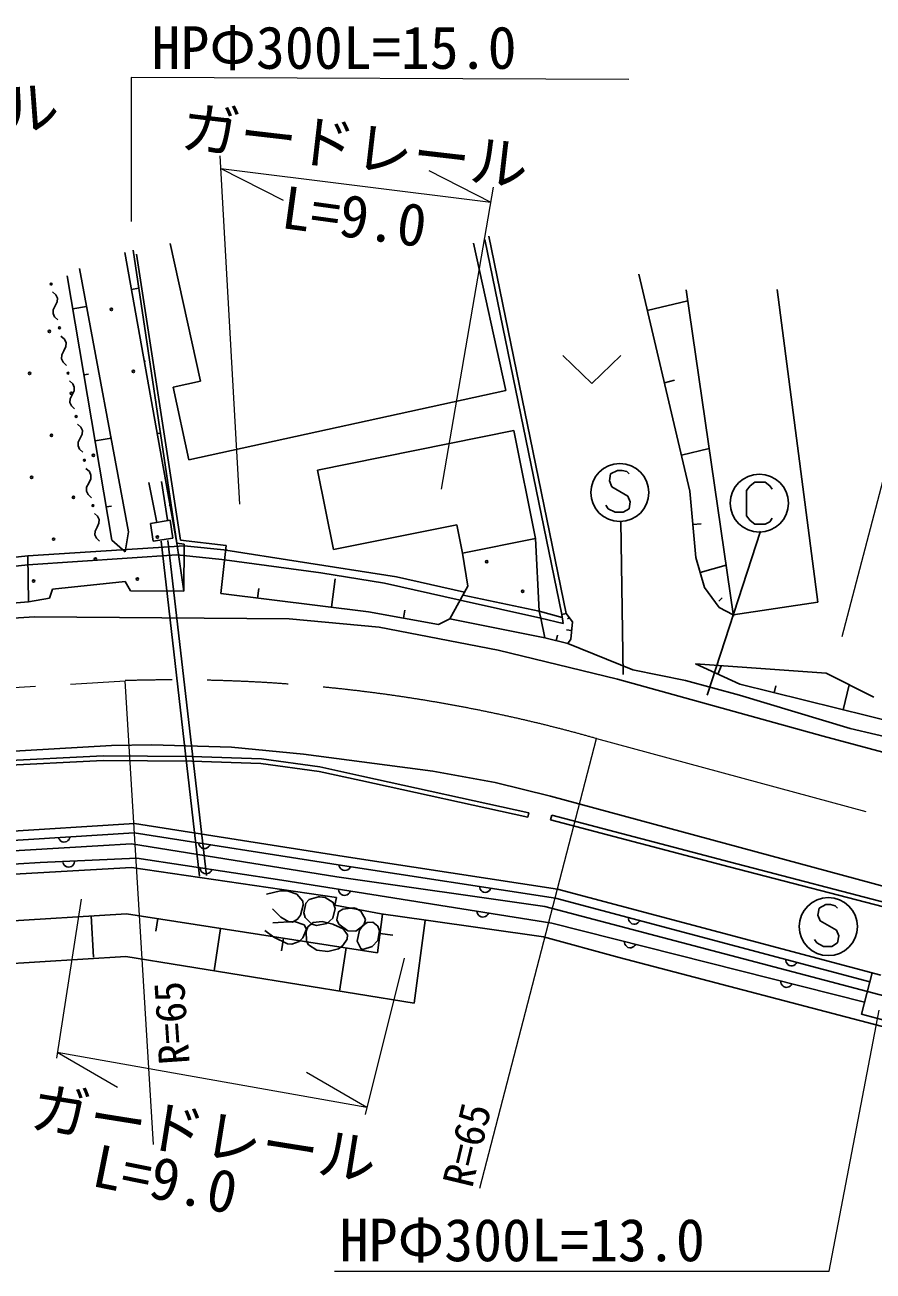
# Model space of a CAD drawing. Units: millimetres, scale not verified. Extents: x 40000 to 680000, y 20000 to 380000.
# Drawn here: x 508028 to 544535, y 268124 to 321771 of the extents above; entities that cross this region are included whole.
import ezdxf
from ezdxf.enums import TextEntityAlignment as Align

# ---------------------------------------------------------------- set-up
doc = ezdxf.new("R2010")
doc.units = ezdxf.units.MM
doc.header["$LTSCALE"] = 1000
doc.linetypes.add('CHAIN', pattern=[18.5, 12, -1.5, 3.5, -1.5])
for name, color, linetype, lineweight in [('M-BGD', 7, 'Continuous', 25), ('M-BGD-EXST', 7, 'Continuous', 25), ('M-BMK', 2, 'CHAIN', 13), ('M-STR-HTXT', 7, 'Continuous', 13), ('M-STR-STRC', 7, 'Continuous', 25)]:
    doc.layers.add(name, color=color, linetype=linetype, lineweight=lineweight)
doc.styles.add('ＭＳ ゴシック', font='')
doc.styles.get('ＭＳ ゴシック').set_extended_font_data('MS Gothic')

msp = doc.modelspace()

# ---------------------------------------------------------------- linework, layer by layer
at = {"layer": 'M-BGD'}
for p, q in [((515583, 306430), (514285, 312362)), ((527337, 312373), (528724, 306039)), ((527820, 312534), (531136, 296388)), ((527995, 312678), (531331, 296428)), ((512328, 311978), (514561, 299456)), ((512683, 312071), (514561, 299456)), ((514718, 299595), (512837, 311898)), ((512491, 299948), (510373, 311284)), ((509843, 310974), (511771, 299597)), ((534450, 311039), (536654, 301696)), ((509361, 310148), (509221, 310277)), ((509426, 310006), (509361, 310148)), ((512608, 310383), (512916, 310437)), ((538522, 296316), (536493, 310362)), ((542151, 296916), (540407, 310387)), ((509249, 309509), (509333, 309679)), ((509333, 309679), (509417, 309850)), ((509417, 309850), (509426, 310006)), ((510084, 309552), (510678, 309653)), ((534817, 309482), (536561, 309893)), ((509240, 309352), (509249, 309509)), ((509306, 309210), (509240, 309352)), ((509446, 309082), (509306, 309210)), ((509727, 308239), (509579, 308374)), ((509796, 308089), (509727, 308239)), ((509786, 307925), (509796, 308089)), ((509600, 307401), (509610, 307566)), ((509669, 307251), (509600, 307401)), ((509610, 307566), (509698, 307745)), ((509698, 307745), (509786, 307925)), ((531183, 307537), (532433, 306337)), ((532433, 306337), (533683, 307537)), ((509816, 307116), (509669, 307251)), ((513152, 307280), (513218, 307292)), ((510083, 306316), (509943, 306444)), ((510566, 306708), (510758, 306740)), ((514402, 306172), (515583, 306430)), ((535552, 306368), (535992, 306472)), ((509972, 305676), (510056, 305847)), ((510056, 305847), (510140, 306017)), ((510149, 306173), (510083, 306316)), ((510140, 306017), (510149, 306173)), ((515085, 303053), (514402, 306172)), ((528724, 306039), (515085, 303053)), ((509963, 305520), (509972, 305676)), ((510028, 305377), (509963, 305520)), ((510168, 305249), (510028, 305377)), ((510435, 304449), (510295, 304577)), ((510501, 304306), (510435, 304449)), ((510492, 304150), (510501, 304306)), ((513695, 304178), (513828, 304201)), ((520615, 302610), (529067, 304313)), ((529067, 304313), (530004, 299661)), ((510315, 303653), (510324, 303809)), ((510380, 303510), (510315, 303653)), ((510324, 303809), (510408, 303979)), ((510408, 303979), (510492, 304150)), ((511048, 303864), (511738, 303980)), ((510520, 303382), (510380, 303510)), ((536287, 303253), (537480, 303535)), ((510801, 302539), (510654, 302674)), ((521305, 299186), (520615, 302610)), ((510684, 301866), (510772, 302045)), ((510772, 302045), (510860, 302225)), ((510870, 302390), (510801, 302539)), ((510860, 302225), (510870, 302390)), ((513367, 302069), (513709, 300351)), ((514161, 300471), (513910, 302122)), ((510674, 301701), (510684, 301866)), ((510743, 301552), (510674, 301701)), ((510891, 301417), (510743, 301552)), ((536654, 301696), (536911, 298838)), ((511530, 301019), (511751, 301057)), ((514239, 301075), (514252, 301078)), ((511158, 300616), (511017, 300744)), ((511223, 300474), (511158, 300616)), ((511214, 300317), (511223, 300474)), ((514275, 300450), (513427, 300313)), ((514399, 299681), (514275, 300450)), ((511037, 299820), (511046, 299976)), ((511046, 299976), (511130, 300147)), ((511130, 300147), (511214, 300317)), ((512345, 299084), (512491, 299948)), ((513427, 300313), (513552, 299544)), ((521305, 299186), (526612, 300255)), ((526859, 299028), (526612, 300255)), ((536783, 300267), (537129, 300298)), ((511102, 299678), (511037, 299820)), ((511243, 299549), (511102, 299678)), ((511771, 299597), (512345, 299084)), ((513552, 299544), (514399, 299681)), ((513886, 299541), (515539, 285125)), ((514184, 299575), (515837, 285159)), ((514561, 299456), (514879, 299416)), ((514863, 297398), (514561, 299456)), ((516695, 299357), (514718, 299595)), ((514879, 299416), (514863, 297398)), ((516695, 299357), (516453, 297287)), ((530004, 299661), (526859, 299028)), ((530159, 296533), (530004, 299661)), ((508153, 298910), (498676, 297915)), ((508153, 298910), (514903, 299348)), ((508182, 296938), (508153, 298910)), ((514568, 298958), (508159, 298525)), ((516650, 298742), (514568, 298958)), ((514879, 299351), (516726, 299153)), ((516673, 299161), (519787, 298665)), ((526859, 299028), (527092, 297604)), ((536911, 298838), (537281, 297547)), ((498534, 297560), (508159, 298525)), ((520758, 298187), (516624, 298745)), ((519787, 298665), (524020, 298009)), ((537096, 298192), (538205, 298510)), ((512341, 297815), (509217, 297474)), ((512573, 297410), (512341, 297815)), ((523511, 297735), (520758, 298187)), ((521225, 296700), (521376, 297929)), ((524020, 298009), (526949, 297346)), ((509217, 297474), (509087, 297087)), ((514863, 297398), (512573, 297410)), ((516453, 297287), (522816, 296505)), ((518043, 297092), (518094, 297506)), ((523511, 297735), (526760, 297003)), ((527092, 297604), (526318, 296206)), ((530159, 296533), (526884, 297228)), ((537281, 297547), (537915, 296692)), ((508182, 296938), (498063, 296059)), ((509087, 297087), (508182, 296938)), ((530231, 296228), (526760, 297003)), ((537897, 296962), (538036, 297107)), ((538513, 296377), (537915, 296692)), ((538513, 296377), (542151, 296916)), ((508443, 296290), (488675, 295013)), ((519397, 296202), (508443, 296290)), ((523277, 295846), (519397, 296202)), ((522816, 296505), (525827, 295959)), ((524322, 296232), (524384, 296578)), ((525827, 295959), (526318, 296206)), ((530402, 295385), (526318, 296206)), ((531157, 296254), (530159, 296533)), ((530231, 296228), (530159, 296533)), ((531197, 296005), (530231, 296228)), ((530402, 295385), (530231, 296228)), ((531331, 296428), (531136, 296388)), ((531136, 296388), (531197, 296005)), ((531591, 296081), (531331, 296428)), ((531461, 296254), (531388, 296200)), ((528403, 294849), (523277, 295846)), ((531557, 295707), (531332, 295728)), ((531523, 295334), (531591, 296081)), ((531396, 295142), (530402, 295385)), ((530899, 295263), (530956, 295495)), ((531396, 295142), (531523, 295334)), ((534201, 294011), (531396, 295142)), ((533533, 293604), (528403, 294849)), ((536461, 293555), (534201, 294011)), ((538803, 293385), (536895, 294270)), ((536895, 294270), (542517, 293860)), ((537849, 293827), (538017, 294188)), ((542389, 291149), (533533, 293604)), ((538780, 292913), (536461, 293555)), ((542517, 293860), (544567, 292837)), ((547679, 291198), (538803, 293385)), ((540283, 293021), (540355, 293316)), ((543241, 292291), (543506, 293367)), ((543553, 291480), (538780, 292913)), ((546248, 290843), (543553, 291480)), ((511748, 290755), (513493, 290780)), ((513493, 290780), (516923, 290674)), ((556273, 287413), (542389, 291149)), ((490339, 289508), (511748, 290755)), ((516923, 290674), (520014, 290377)), ((520014, 290377), (525582, 289647)), ((525582, 289647), (528270, 289156)), ((528270, 289156), (530648, 288567)), ((530648, 288567), (546952, 284160)), ((500172, 286593), (512746, 287395)), ((512746, 287395), (521765, 285978)), ((512609, 286513), (479689, 284555)), ((500196, 286193), (512728, 286993)), ((509469, 286791), (509493, 286732)), ((509493, 286732), (509526, 286684)), ((509526, 286684), (509579, 286637)), ((509579, 286637), (509631, 286610)), ((509631, 286610), (509692, 286594)), ((509692, 286594), (509772, 286599)), ((509772, 286599), (509830, 286623)), ((509830, 286623), (509879, 286656)), ((509879, 286656), (509925, 286709)), ((509925, 286709), (509952, 286761)), ((509952, 286761), (509968, 286822)), ((521448, 285103), (512609, 286513)), ((512728, 286993), (521704, 285583)), ((515503, 286561), (515514, 286499)), ((515514, 286499), (515536, 286445)), ((515968, 286428), (515997, 286484)), ((515536, 286445), (515578, 286387)), ((515578, 286387), (515622, 286350)), ((515622, 286350), (515679, 286321)), ((515679, 286321), (515758, 286309)), ((515758, 286309), (515820, 286319)), ((515820, 286319), (515874, 286341)), ((515874, 286341), (515931, 286383)), ((515931, 286383), (515968, 286428)), ((521765, 285978), (530946, 284563)), ((492395, 284712), (508679, 285710)), ((512618, 285504), (493454, 284383)), ((508679, 285710), (512843, 285904)), ((509666, 285712), (509689, 285653)), ((509689, 285653), (509722, 285605)), ((509722, 285605), (509775, 285558)), ((509775, 285558), (509827, 285531)), ((509827, 285531), (509888, 285515)), ((509888, 285515), (509968, 285520)), ((509968, 285520), (510026, 285543)), ((510026, 285543), (510075, 285576)), ((510075, 285576), (510121, 285629)), ((510121, 285629), (510148, 285681)), ((510148, 285681), (510165, 285742)), ((521434, 284208), (512618, 285504)), ((512843, 285904), (519085, 284953)), ((515574, 285477), (515584, 285415)), ((515584, 285415), (515606, 285361)), ((521549, 285620), (521560, 285558)), ((521560, 285558), (521582, 285504)), ((521582, 285504), (521623, 285447)), ((521623, 285447), (521668, 285410)), ((521668, 285410), (521724, 285381)), ((521704, 285583), (530864, 284171)), ((521920, 285401), (521977, 285443)), ((521977, 285443), (522014, 285487)), ((522014, 285487), (522043, 285544)), ((515606, 285361), (515648, 285303)), ((515648, 285303), (515693, 285266)), ((515693, 285266), (515749, 285237)), ((515749, 285237), (515828, 285225)), ((515828, 285225), (515890, 285235)), ((515890, 285235), (515944, 285257)), ((515944, 285257), (516002, 285299)), ((516002, 285299), (516039, 285343)), ((516039, 285343), (516068, 285400)), ((519085, 284953), (530710, 283107)), ((530404, 283813), (521448, 285103)), ((521724, 285381), (521803, 285368)), ((521803, 285368), (521866, 285379)), ((521866, 285379), (521920, 285401)), ((521530, 284544), (521540, 284482)), ((521540, 284482), (521562, 284428)), ((521562, 284428), (521604, 284371)), ((521604, 284371), (521648, 284333)), ((521648, 284333), (521705, 284304)), ((521900, 284324), (521957, 284366)), ((521957, 284366), (521995, 284411)), ((521995, 284411), (522024, 284467)), ((527595, 284680), (527605, 284618)), ((527605, 284618), (527627, 284564)), ((527627, 284564), (527669, 284506)), ((527669, 284506), (527714, 284469)), ((527714, 284469), (527770, 284440)), ((527770, 284440), (527849, 284428)), ((527849, 284428), (527911, 284438)), ((527911, 284438), (527965, 284460)), ((527965, 284460), (528022, 284502)), ((528022, 284502), (528060, 284547)), ((528060, 284547), (528089, 284603)), ((530946, 284563), (544866, 280868)), ((521372, 283875), (521434, 284208)), ((523368, 283506), (521372, 283875)), ((521705, 284304), (521784, 284292)), ((521784, 284292), (521846, 284303)), ((521846, 284303), (521900, 284324)), ((544290, 280155), (530404, 283813)), ((530864, 284171), (544402, 280578)), ((497585, 282579), (512397, 283506)), ((510872, 283416), (510978, 281633)), ((512397, 283506), (523204, 281826)), ((513748, 283296), (513664, 282754)), ((523204, 281826), (523417, 283488)), ((525297, 283236), (523368, 283506)), ((527485, 283612), (527496, 283550)), ((527496, 283550), (527518, 283496)), ((527518, 283496), (527559, 283438)), ((527559, 283438), (527604, 283401)), ((527604, 283401), (527660, 283372)), ((527660, 283372), (527739, 283360)), ((527739, 283360), (527802, 283370)), ((527802, 283370), (527856, 283392)), ((527856, 283392), (527913, 283434)), ((527913, 283434), (527950, 283478)), ((527950, 283478), (527979, 283535)), ((534007, 283337), (534011, 283274)), ((534011, 283274), (534027, 283218)), ((516450, 282876), (516166, 281053)), ((525257, 283219), (524776, 279657)), ((530350, 282513), (525297, 283236)), ((530710, 283107), (544169, 279699)), ((534027, 283218), (534063, 283157)), ((534063, 283157), (534103, 283115)), ((534103, 283115), (534156, 283080)), ((534156, 283080), (534234, 283060)), ((534234, 283060), (534297, 283064)), ((534297, 283064), (534353, 283080)), ((534353, 283080), (534414, 283115)), ((534414, 283115), (534456, 283156)), ((534456, 283156), (534490, 283209)), ((519151, 282456), (519065, 281904)), ((523310, 282657), (523870, 282586)), ((533606, 281623), (530350, 282513)), ((533833, 282316), (533837, 282253)), ((533837, 282253), (533854, 282198)), ((533854, 282198), (533890, 282137)), ((534283, 282140), (534317, 282194)), ((512365, 281669), (474583, 279342)), ((524776, 279657), (512365, 281669)), ((521853, 282036), (521564, 280178)), ((533890, 282137), (533931, 282095)), ((533931, 282095), (533985, 282061)), ((533985, 282061), (534062, 282042)), ((534062, 282042), (534125, 282046)), ((534125, 282046), (534181, 282063)), ((534181, 282063), (534242, 282099)), ((534242, 282099), (534283, 282140)), ((567130, 272834), (533606, 281623)), ((540776, 281540), (540780, 281477)), ((540780, 281477), (540796, 281421)), ((540796, 281421), (540831, 281360)), ((540831, 281360), (540872, 281318)), ((540872, 281318), (540925, 281283)), ((540925, 281283), (541002, 281263)), ((541002, 281263), (541065, 281267)), ((541065, 281267), (541121, 281283)), ((541121, 281283), (541183, 281318)), ((541183, 281318), (541224, 281359)), ((541224, 281359), (541259, 281412)), ((540562, 280613), (540567, 280550)), ((544033, 279184), (544503, 280958)), ((540567, 280550), (540583, 280494)), ((540583, 280494), (540620, 280433)), ((540620, 280433), (540661, 280392)), ((540661, 280392), (540714, 280358)), ((540714, 280358), (540792, 280338)), ((540792, 280338), (540855, 280343)), ((540855, 280343), (540910, 280359)), ((540910, 280359), (540971, 280396)), ((540971, 280396), (541013, 280437)), ((541013, 280437), (541047, 280490)), ((544290, 280155), (547890, 279201)), ((547633, 278230), (544033, 279184))]:
    msp.add_line(p, q, dxfattribs=at)
for points in [[(518686, 283713), (519043, 283362), (519387, 283152), (519550, 283143), (519762, 283271), (519889, 283446), (520010, 283881), (519987, 284049), (519729, 284350), (519316, 284489), (519031, 284495), (518430, 284344)], [(518347, 282791), (518747, 282496), (519329, 282215), (519515, 282200), (519835, 282319), (519996, 282473), (520151, 282848), (520046, 283025), (519636, 283176), (518695, 283113)]]:
    msp.add_lwpolyline(points, dxfattribs=at)
for points in [[(520725, 284236), (520946, 284209), (521289, 283994), (521387, 283731), (521282, 283321), (521020, 283087), (520583, 283004), (520374, 283058), (520088, 283342), (520031, 283552), (520120, 283968), (520266, 284124), (520670, 284238)], [(522284, 283730), (522485, 283623), (522683, 283262), (522617, 283011), (522268, 282754), (521928, 282776), (521546, 283060), (521446, 283251), (521531, 283593), (521708, 283708), (522178, 283760)], [(521306, 283045), (521732, 282855), (521913, 282596), (521893, 282406), (521708, 282134), (521520, 282001), (521061, 281879), (520593, 281940), (520238, 282176), (520153, 282323), (520127, 282742), (520209, 282937), (520429, 283137), (520819, 283174), (521279, 283055)], [(523212, 282967), (523293, 282775), (523223, 282362), (522978, 282096), (522578, 281971), (522486, 282004), (522322, 282331), (522431, 282802), (522579, 283006), (522760, 283127), (522998, 283141)]]:
    msp.add_lwpolyline(points, close=True, dxfattribs=at)
for centre, radius in [((509157, 310613), 38), ((511750, 309522), 50), ((509084, 308575), 50), ((509513, 308728), 40), ((512696, 306856), 50), ((508225, 306769), 50), ((509880, 306780), 38), ((510031, 305910), 50), ((510232, 304913), 38), ((509171, 304104), 50), ((510977, 303244), 50), ((510587, 303028), 40), ((508312, 302298), 50), ((510118, 301439), 50), ((510954, 301080), 38), ((509258, 299633), 50), ((513729, 299720), 50), ((511064, 298773), 50), ((527906, 298659), 50), ((508398, 297827), 50), ((512870, 297914), 50), ((529452, 297391), 50)]:
    msp.add_circle(centre, radius, dxfattribs=at)
at = {"layer": 'M-BGD-EXST'}
for p, q in [((533535, 302590), (533235, 302440)), ((533735, 302590), (533535, 302590)), ((533935, 302540), (533735, 302590)), ((533235, 302440), (533185, 302140)), ((533185, 302140), (533285, 301890)), ((534035, 302440), (533935, 302540)), ((539440, 302084), (539240, 301934)), ((539890, 302084), (539440, 302084)), ((540090, 301934), (539890, 302084)), ((533285, 301890), (533985, 301490)), ((539240, 301934), (539090, 301734)), ((539090, 301734), (539090, 300634)), ((540190, 301784), (540090, 301934)), ((533135, 300940), (533035, 301090)), ((533985, 301490), (534085, 301240)), ((534085, 301240), (534035, 300940)), ((533435, 300790), (533135, 300940)), ((533785, 300790), (533435, 300790)), ((534035, 300940), (533785, 300790)), ((539090, 300634), (539240, 300434)), ((539240, 300434), (539440, 300284)), ((540090, 300384), (540190, 300534)), ((533679, 300400), (533784, 293811)), ((539692, 299981), (537392, 292922)), ((539440, 300284), (539890, 300284)), ((539890, 300284), (540090, 300384)), ((542508, 283903), (542208, 283753)), ((542708, 283903), (542508, 283903)), ((542908, 283853), (542708, 283903)), ((543008, 283753), (542908, 283853)), ((542208, 283753), (542158, 283453)), ((542158, 283453), (542258, 283203)), ((542258, 283203), (542958, 282803)), ((542958, 282803), (543058, 282553)), ((542108, 282253), (542008, 282403)), ((542408, 282103), (542108, 282253)), ((543008, 282253), (542758, 282103)), ((543058, 282553), (543008, 282253)), ((542758, 282103), (542408, 282103))]:
    msp.add_line(p, q, dxfattribs=at)
for centre in [(533635, 301640), (539640, 301184), (542608, 282953)]:
    msp.add_circle(centre, 1250, dxfattribs=at)
at = {"layer": 'M-BMK'}
for p, q in [((348786, 283553), (512339, 293541)), ((532635, 291047), (569225, 281139))]:
    msp.add_line(p, q, dxfattribs=at)
msp.add_arc((514453, 226932), 66643, 74.16748, 91.81811, dxfattribs=at)
at = {"layer": 'M-STR-HTXT'}
for p, q in [((534015, 319415), (512601, 319506)), ((512601, 319506), (512601, 313309)), ((517279, 301141), (516436, 316139)), ((516467, 315595), (528079, 314136)), ((516467, 315595), (519136, 314225)), ((525410, 315505), (528079, 314136)), ((525964, 301782), (528191, 314786)), ((543207, 295448), (545885, 305700)), ((513558, 273578), (512339, 293541)), ((527609, 271689), (532635, 291047)), ((510451, 284136), (509380, 277284)), ((524353, 281600), (522671, 274870)), ((542649, 268124), (544797, 279352)), ((509422, 277552), (522749, 275182)), ((509422, 277552), (512018, 276048)), ((520153, 276686), (522749, 275182)), ((521352, 268124), (542649, 268124))]:
    msp.add_line(p, q, dxfattribs=at)
at = {"layer": 'M-STR-STRC'}
for p, q in [((495552, 289503), (511397, 290301)), ((511397, 290301), (515215, 290281)), ((515215, 290281), (518205, 290174)), ((495563, 289303), (511401, 290101)), ((511401, 290101), (515211, 290081)), ((515211, 290081), (518188, 289975)), ((518188, 289975), (520687, 289637)), ((518205, 290174), (520722, 289834)), ((520722, 289834), (522536, 289434)), ((520687, 289637), (522493, 289238)), ((522493, 289238), (529679, 287660)), ((522536, 289434), (529721, 287855)), ((529679, 287660), (529721, 287855)), ((530652, 287550), (530703, 287744)), ((530652, 287550), (538342, 285527)), ((530703, 287744), (538393, 285721)), ((538342, 285527), (560832, 279676)), ((538393, 285721), (560881, 279869))]:
    msp.add_line(p, q, dxfattribs=at)

# ---------------------------------------------------------------- texts
at = {"layer": 'M-STR-HTXT', "style": 'ＭＳ ゴシック'}
for s, p in [('HPΦ300L=15.0', (513473, 319331)), ('HPΦ300L=13.0', (521576, 267997))]:
    msp.add_text(s, height=1833, dxfattribs=at).set_placement(p, align=Align.BOTTOM_LEFT)
for s, height, rotation, p in [('ガードレール', 1833, 4.3, (494644, 315693)), ('ガードレール', 1833, 353.4, (514620, 315959)), ('L=9.0', 1833, 352.2, (518925, 312493)), ('R=65', 1320, 93.9, (515515, 277084)), ('ガードレール', 1833, 350.9, (508108, 273785)), ('R=65', 1320, 76.5, (527661, 271566)), ('L=9.0', 1833, 348.6, (510728, 271261))]:
    msp.add_text(s, height=height, rotation=rotation, dxfattribs=at).set_placement(p, align=Align.BOTTOM_LEFT)

doc.saveas('drawing.dxf')
